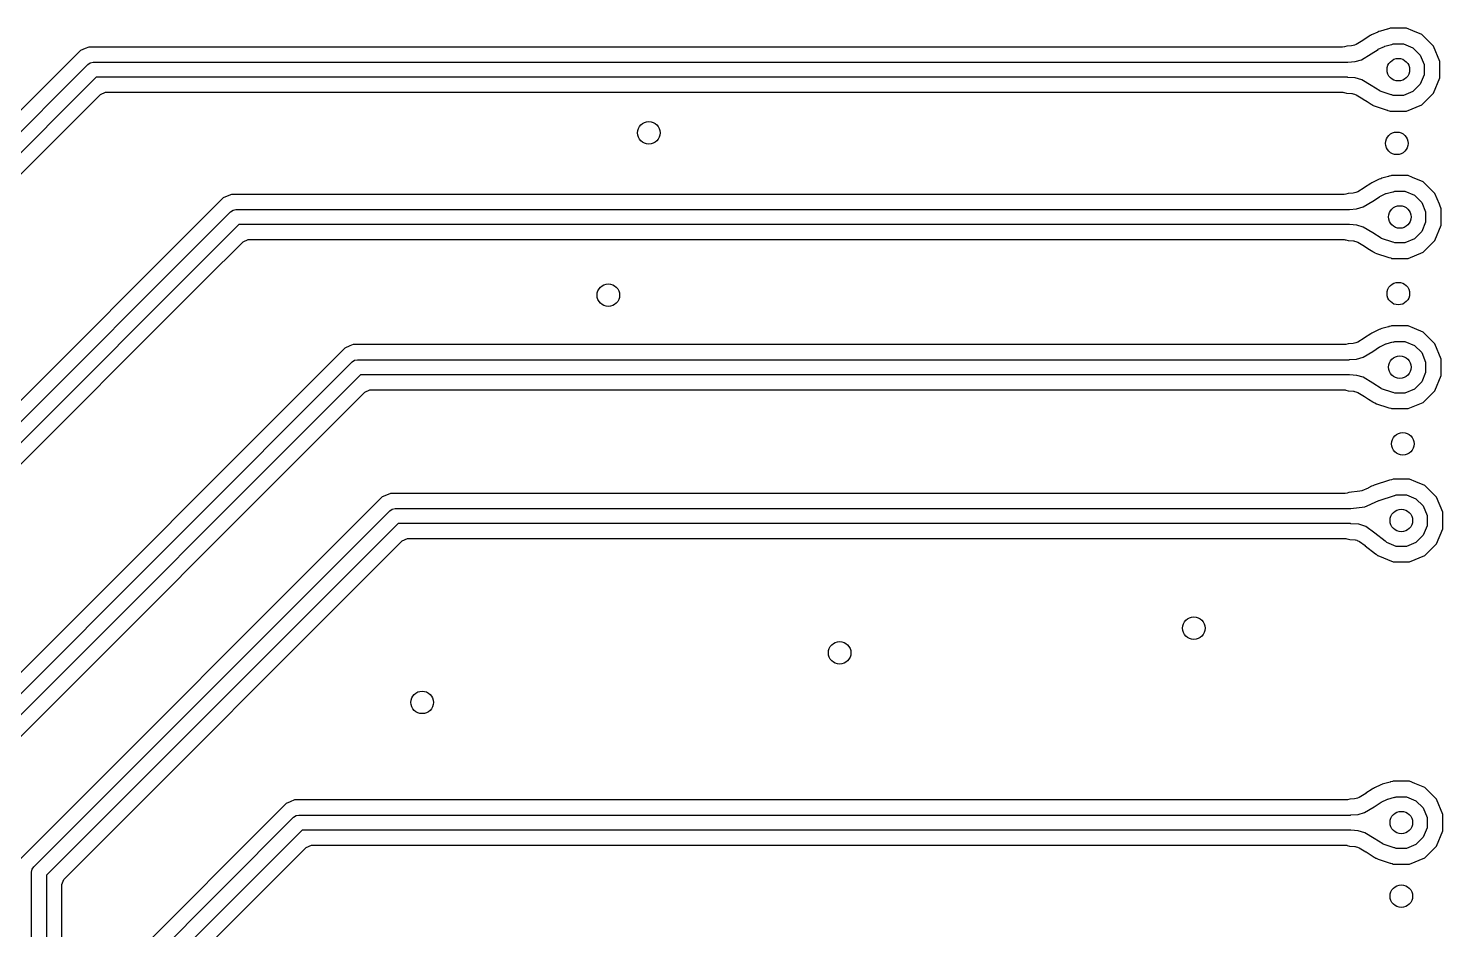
# Model space of a CAD drawing. Extents: x 114.9 to 199.6, y -137.1 to -76.7.
# Drawn here: x 173.54 to 182.96, y -103.43 to -97.43 of the extents above; entities that cross this region are included whole.
import ezdxf

# ---------------------------------------------------------------- set-up
doc = ezdxf.new("R2010")
doc.units = 0
doc.layers.add('BLACK', color=7, linetype='CONTINUOUS')

msp = doc.modelspace()

# ---------------------------------------------------------------- linework, layer by layer
at = {"layer": 'BLACK', "linetype": 'CONTINUOUS'}
for p, q in [((182.522778, -97.459188), (182.481588, -97.47843)), ((182.530844, -97.45582), (182.522778, -97.459188)), ((182.532657, -97.455149), (182.530844, -97.45582)), ((182.540964, -97.452465), (182.532657, -97.455149)), ((182.585512, -97.440078), (182.540964, -97.452465)), ((182.587881, -97.439665), (182.585512, -97.440078)), ((182.600354, -97.436506), (182.587849, -97.439485)), ((182.587849, -97.439485), (182.587881, -97.439665)), ((182.605199, -97.4345), (182.600354, -97.436506)), ((182.6052, -97.4345), (182.605199, -97.4345)), ((182.7148, -97.4345), (182.6052, -97.4345)), ((182.714801, -97.4345), (182.7148, -97.4345)), ((182.756744, -97.451874), (182.714801, -97.4345)), ((182.816058, -97.476443), (182.756744, -97.451874)), ((173.940064, -97.5595), (173.917151, -97.56899)), ((182.288525, -97.5595), (173.940064, -97.5595)), ((182.300846, -97.557926), (182.288525, -97.5595)), ((182.316038, -97.553979), (182.300846, -97.557926)), ((182.348977, -97.551434), (182.316038, -97.553979)), ((182.358354, -97.549782), (182.348977, -97.551434)), ((182.367384, -97.547266), (182.358354, -97.549782)), ((182.379447, -97.542078), (182.367384, -97.547266)), ((182.422562, -97.516202), (182.379447, -97.542078)), ((182.424587, -97.514918), (182.422562, -97.516202)), ((182.466044, -97.487191), (182.424587, -97.514918)), ((182.472909, -97.482969), (182.466044, -97.487191)), ((182.474439, -97.482107), (182.472909, -97.482969)), ((182.481588, -97.47843), (182.474439, -97.482107)), ((182.52624, -97.574015), (182.567423, -97.554776)), ((182.567423, -97.554776), (182.56923, -97.554108)), ((182.56923, -97.554108), (182.613778, -97.541722)), ((182.613778, -97.541722), (182.616845, -97.542096)), ((182.616845, -97.542096), (182.625859, -97.538363)), ((182.625859, -97.538363), (182.694141, -97.538363)), ((182.694141, -97.538363), (182.757225, -97.564493)), ((182.757225, -97.564493), (182.805507, -97.612775)), ((182.816059, -97.476444), (182.816058, -97.476443)), ((182.816061, -97.476445), (182.816059, -97.476444)), ((182.893555, -97.553939), (182.816061, -97.476445)), ((182.893555, -97.55394), (182.893555, -97.553939)), ((182.893557, -97.553942), (182.893555, -97.55394)), ((182.9355, -97.6552), (182.893557, -97.553942)), ((173.884745, -97.582413), (168.902414, -102.564745)), ((173.884746, -97.582413), (173.884745, -97.582413)), ((173.884748, -97.582412), (173.884746, -97.582413)), ((173.917151, -97.56899), (173.884748, -97.582412)), ((173.950866, -97.663806), (173.97, -97.66)), ((173.97, -97.66), (182.322349, -97.66)), ((182.322349, -97.66), (182.324161, -97.659166)), ((182.324161, -97.659166), (182.372142, -97.655461)), ((182.372142, -97.655461), (182.415825, -97.643288)), ((182.415825, -97.643288), (182.480097, -97.604715)), ((182.480097, -97.604715), (182.524705, -97.57488)), ((182.524705, -97.57488), (182.52624, -97.574015)), ((182.805507, -97.612775), (182.831637, -97.675859)), ((182.9355, -97.7648), (182.9355, -97.6552)), ((168.994645, -102.614645), (173.934645, -97.674645)), ((173.934645, -97.674645), (173.950866, -97.663806)), ((182.831637, -97.744141), (182.805507, -97.807225)), ((182.831637, -97.675859), (182.831637, -97.744141)), ((173.99071, -97.76), (169.08, -102.67071)), ((182.322497, -97.76), (173.99071, -97.76)), ((182.324152, -97.760842), (182.322497, -97.76)), ((182.372644, -97.764627), (182.324152, -97.760842)), ((182.416588, -97.777021), (182.372644, -97.764627)), ((182.480096, -97.815284), (182.416588, -97.777021)), ((182.536176, -97.851286), (182.480096, -97.815284)), ((182.805507, -97.807225), (182.757225, -97.855507)), ((182.893557, -97.866058), (182.9355, -97.7648)), ((169.194852, -102.697988), (174.017988, -97.874852)), ((174.017988, -97.874852), (174.052636, -97.8605)), ((174.052636, -97.8605), (182.289557, -97.8605)), ((182.289557, -97.8605), (182.29648, -97.860991)), ((182.29648, -97.860991), (182.299693, -97.861449)), ((182.299693, -97.861449), (182.315942, -97.866022)), ((182.315942, -97.866022), (182.35079, -97.868741)), ((182.35079, -97.868741), (182.352321, -97.86896)), ((182.352321, -97.86896), (182.352832, -97.869262)), ((182.352832, -97.869262), (182.358687, -97.870306)), ((182.358687, -97.870306), (182.367957, -97.87292)), ((182.367957, -97.87292), (182.379932, -97.878104)), ((182.379932, -97.878104), (182.423799, -97.904534)), ((182.423799, -97.904534), (182.424929, -97.905237)), ((182.424929, -97.905237), (182.451752, -97.922457)), ((182.451752, -97.922457), (182.479163, -97.940055)), ((182.479163, -97.940055), (182.479173, -97.940061)), ((182.479173, -97.940061), (182.479181, -97.940066)), ((182.479181, -97.940066), (182.479192, -97.940072)), ((182.479192, -97.940072), (182.479202, -97.940078)), ((182.479202, -97.940078), (182.482705, -97.942031)), ((182.482705, -97.942031), (182.490605, -97.946436)), ((182.538788, -97.852537), (182.536176, -97.851286)), ((182.613336, -97.877451), (182.538788, -97.852537)), ((182.614698, -97.877816), (182.613336, -97.877451)), ((182.616018, -97.87756), (182.614698, -97.877816)), ((182.625859, -97.881637), (182.616018, -97.87756)), ((182.694141, -97.881637), (182.625859, -97.881637)), ((182.757225, -97.855507), (182.694141, -97.881637)), ((182.7148, -97.9855), (182.816058, -97.943557)), ((182.816058, -97.943557), (182.81606, -97.943555)), ((182.81606, -97.943555), (182.816061, -97.943555)), ((182.816061, -97.943555), (182.893555, -97.866061)), ((182.893555, -97.86606), (182.893557, -97.866058)), ((182.893555, -97.866061), (182.893555, -97.86606)), ((182.490605, -97.946436), (182.493217, -97.947687)), ((182.493217, -97.947687), (182.505348, -97.952597)), ((182.505348, -97.952597), (182.579893, -97.97751)), ((182.579893, -97.97751), (182.586012, -97.979351)), ((182.586012, -97.979351), (182.587377, -97.979717)), ((182.587377, -97.979717), (182.587378, -97.979717)), ((182.587378, -97.979717), (182.587389, -97.97972)), ((182.587389, -97.97972), (182.587399, -97.97972)), ((182.587399, -97.97972), (182.587476, -97.979732)), ((182.587476, -97.979732), (182.588693, -97.980069)), ((182.588693, -97.980069), (182.590068, -97.980438)), ((182.590068, -97.980438), (182.590064, -97.98045)), ((182.590064, -97.98045), (182.598983, -97.982924)), ((182.598983, -97.982924), (182.6052, -97.9855)), ((182.6052, -97.9855), (182.605202, -97.9855)), ((182.605202, -97.9855), (182.714798, -97.9855)), ((182.714798, -97.9855), (182.7148, -97.9855)), ((182.615199, -98.4145), (182.610354, -98.416506)), ((182.6152, -98.4145), (182.615199, -98.4145)), ((182.7248, -98.4145), (182.6152, -98.4145)), ((182.724801, -98.4145), (182.7248, -98.4145)), ((182.753633, -98.426443), (182.724801, -98.4145)), ((182.432562, -98.496202), (182.389447, -98.522078)), ((182.434587, -98.494918), (182.432562, -98.496202)), ((182.476044, -98.467191), (182.434587, -98.494918)), ((182.482909, -98.462969), (182.476044, -98.467191)), ((182.484439, -98.462107), (182.482909, -98.462969)), ((182.491588, -98.45843), (182.484439, -98.462107)), ((182.532778, -98.439188), (182.491588, -98.45843)), ((182.540844, -98.43582), (182.532778, -98.439188)), ((182.542657, -98.435149), (182.540844, -98.43582)), ((182.550964, -98.432465), (182.542657, -98.435149)), ((182.595512, -98.420078), (182.550964, -98.432465)), ((182.597881, -98.419665), (182.595512, -98.420078)), ((182.610354, -98.416506), (182.597849, -98.419485)), ((182.597849, -98.419485), (182.597881, -98.419665)), ((182.826058, -98.456443), (182.753633, -98.426443)), ((182.826059, -98.456444), (182.826058, -98.456443)), ((182.826061, -98.456445), (182.826059, -98.456444)), ((182.903555, -98.533939), (182.826061, -98.456445)), ((174.834746, -98.562414), (170.092414, -103.304745)), ((174.834747, -98.562413), (174.834746, -98.562414)), ((174.834749, -98.562412), (174.834747, -98.562413)), ((174.862406, -98.550956), (174.834749, -98.562412)), ((174.890064, -98.5395), (174.862406, -98.550955)), ((174.862406, -98.550955), (174.862406, -98.550956)), ((182.298525, -98.5395), (174.890064, -98.5395)), ((182.310846, -98.537926), (182.298525, -98.5395)), ((182.326038, -98.533979), (182.310846, -98.537926)), ((182.358977, -98.531434), (182.326038, -98.533979)), ((182.368354, -98.529782), (182.358977, -98.531434)), ((182.377384, -98.527266), (182.368354, -98.529782)), ((182.389447, -98.522078), (182.377384, -98.527266)), ((182.425825, -98.623288), (182.490097, -98.584715)), ((182.490097, -98.584715), (182.534705, -98.55488)), ((182.534705, -98.55488), (182.53624, -98.554015)), ((182.53624, -98.554015), (182.577423, -98.534776)), ((182.577423, -98.534776), (182.57923, -98.534108)), ((182.57923, -98.534108), (182.623778, -98.521722)), ((182.623778, -98.521722), (182.626845, -98.522096)), ((182.626845, -98.522096), (182.635859, -98.518363)), ((182.635859, -98.518363), (182.704141, -98.518363)), ((182.704141, -98.518363), (182.767225, -98.544493)), ((182.767225, -98.544493), (182.815507, -98.592775)), ((182.815507, -98.592775), (182.841637, -98.655859)), ((182.903555, -98.53394), (182.903555, -98.533939)), ((182.903557, -98.533942), (182.903555, -98.53394)), ((182.918519, -98.570064), (182.903557, -98.533942)), ((182.933073, -98.605198), (182.918519, -98.570064)), ((170.184645, -103.354645), (174.884645, -98.654644)), ((174.884645, -98.654644), (174.900866, -98.643806)), ((174.900866, -98.643806), (174.92, -98.64)), ((174.92, -98.64), (182.332349, -98.64)), ((182.332349, -98.64), (182.334161, -98.639166)), ((182.334161, -98.639166), (182.382142, -98.635461)), ((182.382142, -98.635461), (182.425825, -98.623288)), ((182.841637, -98.655859), (182.841637, -98.724141)), ((182.938842, -98.619125), (182.933073, -98.605198)), ((182.943003, -98.629172), (182.938842, -98.619125)), ((182.9455, -98.6352), (182.943003, -98.629172)), ((182.9455, -98.7448), (182.9455, -98.6352)), ((174.940711, -98.74), (170.27, -103.41071)), ((182.332497, -98.74), (174.940711, -98.74)), ((182.334152, -98.740842), (182.332497, -98.74)), ((182.382644, -98.744627), (182.334152, -98.740842)), ((182.426588, -98.757021), (182.382644, -98.744627)), ((182.490096, -98.795284), (182.426588, -98.757021)), ((182.815507, -98.787225), (182.767225, -98.835507)), ((182.841637, -98.724141), (182.815507, -98.787225)), ((182.903557, -98.846058), (182.9455, -98.7448)), ((174.707641, -99.115198), (174.967987, -98.854852)), ((174.967987, -98.854852), (175.002635, -98.8405)), ((175.002635, -98.8405), (182.299557, -98.8405)), ((182.299557, -98.8405), (182.30648, -98.840991)), ((182.30648, -98.840991), (182.309693, -98.841449)), ((182.309693, -98.841449), (182.325942, -98.846022)), ((182.325942, -98.846022), (182.36079, -98.848741)), ((182.36079, -98.848741), (182.362321, -98.84896)), ((182.362321, -98.84896), (182.362832, -98.849262)), ((182.362832, -98.849262), (182.368687, -98.850306)), ((182.368687, -98.850306), (182.377957, -98.85292)), ((182.377957, -98.85292), (182.389932, -98.858104)), ((182.389932, -98.858104), (182.433799, -98.884534)), ((182.433799, -98.884534), (182.434929, -98.885237)), ((182.434929, -98.885237), (182.456857, -98.899315)), ((182.546176, -98.831286), (182.490096, -98.795284)), ((182.548788, -98.832537), (182.546176, -98.831286)), ((182.623336, -98.857451), (182.548788, -98.832537)), ((182.624698, -98.857816), (182.623336, -98.857451)), ((182.626018, -98.85756), (182.624698, -98.857816)), ((182.635859, -98.861637), (182.626018, -98.85756)), ((182.704141, -98.861637), (182.635859, -98.861637)), ((182.767225, -98.835507), (182.704141, -98.861637)), ((182.826061, -98.923555), (182.903555, -98.846061)), ((182.903555, -98.84606), (182.903557, -98.846058)), ((182.903555, -98.846061), (182.903555, -98.84606)), ((182.456857, -98.899315), (182.489163, -98.920055)), ((182.489163, -98.920055), (182.489173, -98.920061)), ((182.489173, -98.920061), (182.489181, -98.920066)), ((182.489181, -98.920066), (182.489192, -98.920072)), ((182.489192, -98.920072), (182.489202, -98.920078)), ((182.489202, -98.920078), (182.492705, -98.922031)), ((182.492705, -98.922031), (182.500605, -98.926436)), ((182.500605, -98.926436), (182.503217, -98.927687)), ((182.503217, -98.927687), (182.515348, -98.932597)), ((182.515348, -98.932597), (182.589893, -98.95751)), ((182.589893, -98.95751), (182.596012, -98.959351)), ((182.596012, -98.959351), (182.597377, -98.959717)), ((182.597377, -98.959717), (182.597378, -98.959717)), ((182.597378, -98.959717), (182.597389, -98.95972)), ((182.597389, -98.95972), (182.597399, -98.95972)), ((182.597399, -98.95972), (182.597476, -98.959732)), ((182.597476, -98.959732), (182.598693, -98.960069)), ((182.598693, -98.960069), (182.600068, -98.960438)), ((182.600068, -98.960438), (182.600064, -98.96045)), ((182.600064, -98.96045), (182.608983, -98.962924)), ((182.608983, -98.962924), (182.6152, -98.9655)), ((182.6152, -98.9655), (182.615202, -98.9655)), ((182.615202, -98.9655), (182.724798, -98.9655)), ((182.724798, -98.9655), (182.7248, -98.9655)), ((182.7248, -98.9655), (182.826058, -98.923557)), ((182.826058, -98.923557), (182.82606, -98.923555)), ((182.82606, -98.923555), (182.826061, -98.923555)), ((171.362775, -102.460064), (174.707641, -99.115198)), ((182.532778, -99.439188), (182.491588, -99.45843)), ((182.540844, -99.43582), (182.532778, -99.439188)), ((182.542657, -99.435149), (182.540844, -99.43582)), ((182.550964, -99.432465), (182.542657, -99.435149)), ((182.595512, -99.420078), (182.550964, -99.432465)), ((182.597881, -99.419665), (182.595512, -99.420078)), ((182.610354, -99.416506), (182.597849, -99.419485)), ((182.597849, -99.419485), (182.597881, -99.419665)), ((182.615199, -99.4145), (182.610354, -99.416506)), ((182.6152, -99.4145), (182.615199, -99.4145)), ((182.7248, -99.4145), (182.6152, -99.4145)), ((182.724801, -99.4145), (182.7248, -99.4145)), ((182.766744, -99.431874), (182.724801, -99.4145)), ((182.826058, -99.456443), (182.766744, -99.431874)), ((175.700062, -99.5395), (175.678559, -99.548408)), ((182.298525, -99.5395), (175.700062, -99.5395)), ((182.310846, -99.537926), (182.298525, -99.5395)), ((182.326038, -99.533979), (182.310846, -99.537926)), ((182.358977, -99.531434), (182.326038, -99.533979)), ((182.368354, -99.529782), (182.358977, -99.531434)), ((182.377384, -99.527266), (182.368354, -99.529782)), ((182.389447, -99.522078), (182.377384, -99.527266)), ((182.432562, -99.496202), (182.389447, -99.522078)), ((182.434587, -99.494918), (182.432562, -99.496202)), ((182.476044, -99.467191), (182.434587, -99.494918)), ((182.482909, -99.462969), (182.476044, -99.467191)), ((182.484439, -99.462107), (182.482909, -99.462969)), ((182.491588, -99.45843), (182.484439, -99.462107)), ((182.53624, -99.554015), (182.577423, -99.534776)), ((182.577423, -99.534776), (182.57923, -99.534108)), ((182.57923, -99.534108), (182.623778, -99.521722)), ((182.623778, -99.521722), (182.626845, -99.522096)), ((182.626845, -99.522096), (182.635859, -99.518363)), ((182.635859, -99.518363), (182.704141, -99.518363)), ((182.704141, -99.518363), (182.767225, -99.544493)), ((182.767225, -99.544493), (182.815507, -99.592775)), ((182.826059, -99.456444), (182.826058, -99.456443)), ((182.826061, -99.456445), (182.826059, -99.456444)), ((182.903555, -99.533939), (182.826061, -99.456445)), ((182.903555, -99.53394), (182.903555, -99.533939)), ((182.903557, -99.533942), (182.903555, -99.53394)), ((182.9455, -99.6352), (182.903557, -99.533942)), ((175.644745, -99.562414), (172.802414, -102.404744)), ((175.64475, -99.562411), (175.644745, -99.562414)), ((175.678557, -99.548409), (175.64475, -99.562411)), ((175.678559, -99.548408), (175.678557, -99.548409)), ((182.332349, -99.64), (182.334161, -99.639166)), ((182.334161, -99.639166), (182.382142, -99.635461)), ((182.382142, -99.635461), (182.425825, -99.623288)), ((182.425825, -99.623288), (182.490097, -99.584715)), ((182.490097, -99.584715), (182.534705, -99.55488)), ((182.534705, -99.55488), (182.53624, -99.554015)), ((182.815507, -99.592775), (182.841637, -99.655859)), ((182.9455, -99.7448), (182.9455, -99.6352)), ((172.894645, -102.454645), (175.694645, -99.654645)), ((175.694645, -99.654645), (175.710866, -99.643806)), ((175.710866, -99.643806), (175.73, -99.64)), ((175.73, -99.64), (182.332349, -99.64)), ((182.841637, -99.724141), (182.815507, -99.787225)), ((182.841637, -99.655859), (182.841637, -99.724141)), ((175.75071, -99.74), (172.98, -102.51071)), ((182.332497, -99.74), (175.75071, -99.74)), ((182.334152, -99.740842), (182.332497, -99.74)), ((182.382644, -99.744627), (182.334152, -99.740842)), ((182.426588, -99.757021), (182.382644, -99.744627)), ((182.490096, -99.795284), (182.426588, -99.757021)), ((182.546176, -99.831286), (182.490096, -99.795284)), ((182.815507, -99.787225), (182.767225, -99.835507)), ((182.903557, -99.846058), (182.9455, -99.7448)), ((173.094852, -102.537988), (175.777988, -99.854852)), ((175.777988, -99.854852), (175.812636, -99.8405)), ((175.812636, -99.8405), (182.299557, -99.8405)), ((182.299557, -99.8405), (182.30648, -99.840991)), ((182.30648, -99.840991), (182.309693, -99.841449)), ((182.309693, -99.841449), (182.325942, -99.846022)), ((182.325942, -99.846022), (182.36079, -99.848741)), ((182.36079, -99.848741), (182.362321, -99.84896)), ((182.362321, -99.84896), (182.362832, -99.849262)), ((182.362832, -99.849262), (182.368687, -99.850306)), ((182.368687, -99.850306), (182.377957, -99.85292)), ((182.377957, -99.85292), (182.389932, -99.858104)), ((182.389932, -99.858104), (182.433799, -99.884534)), ((182.433799, -99.884534), (182.434929, -99.885237)), ((182.434929, -99.885237), (182.461752, -99.902457)), ((182.461752, -99.902457), (182.489163, -99.920055)), ((182.489163, -99.920055), (182.489173, -99.920061)), ((182.489173, -99.920061), (182.489181, -99.920066)), ((182.489181, -99.920066), (182.489192, -99.920072)), ((182.489192, -99.920072), (182.489202, -99.920078)), ((182.489202, -99.920078), (182.492705, -99.922031)), ((182.492705, -99.922031), (182.500605, -99.926436)), ((182.548788, -99.832537), (182.546176, -99.831286)), ((182.623336, -99.857451), (182.548788, -99.832537)), ((182.624698, -99.857816), (182.623336, -99.857451)), ((182.626018, -99.85756), (182.624698, -99.857816)), ((182.635859, -99.861637), (182.626018, -99.85756)), ((182.704141, -99.861637), (182.635859, -99.861637)), ((182.767225, -99.835507), (182.704141, -99.861637)), ((182.826061, -99.923555), (182.903555, -99.846061)), ((182.903555, -99.84606), (182.903557, -99.846058)), ((182.903555, -99.846061), (182.903555, -99.84606)), ((182.500605, -99.926436), (182.503217, -99.927687)), ((182.503217, -99.927687), (182.515348, -99.932597)), ((182.515348, -99.932597), (182.589893, -99.95751)), ((182.589893, -99.95751), (182.596012, -99.959351)), ((182.596012, -99.959351), (182.597377, -99.959717)), ((182.597377, -99.959717), (182.597378, -99.959717)), ((182.597378, -99.959717), (182.597389, -99.95972)), ((182.597389, -99.95972), (182.597399, -99.95972)), ((182.597399, -99.95972), (182.597476, -99.959732)), ((182.597476, -99.959732), (182.598693, -99.960069)), ((182.598693, -99.960069), (182.600068, -99.960438)), ((182.600068, -99.960438), (182.600064, -99.96045)), ((182.600064, -99.96045), (182.608983, -99.962924)), ((182.608983, -99.962924), (182.6152, -99.9655)), ((182.6152, -99.9655), (182.615202, -99.9655)), ((182.615202, -99.9655), (182.724798, -99.9655)), ((182.724798, -99.9655), (182.7248, -99.9655)), ((182.7248, -99.9655), (182.826058, -99.923557)), ((182.826058, -99.923557), (182.82606, -99.923555)), ((182.82606, -99.923555), (182.826061, -99.923555)), ((182.482363, -100.482139), (182.462036, -100.492356)), ((182.489618, -100.478829), (182.482363, -100.482139)), ((182.491231, -100.478166), (182.489618, -100.478829)), ((182.498616, -100.475446), (182.491231, -100.478166)), ((182.600653, -100.44214), (182.498616, -100.475446)), ((182.600667, -100.442137), (182.600653, -100.44214)), ((182.602553, -100.441911), (182.600667, -100.442137)), ((182.615462, -100.438532), (182.602553, -100.441911)), ((182.625198, -100.4345), (182.615462, -100.438532)), ((182.6252, -100.4345), (182.625198, -100.4345)), ((182.7348, -100.4345), (182.6252, -100.4345)), ((182.734801, -100.4345), (182.7348, -100.4345)), ((182.776744, -100.451874), (182.734801, -100.4345)), ((182.836058, -100.476443), (182.776744, -100.451874)), ((182.836059, -100.476444), (182.836058, -100.476443)), ((182.836061, -100.476445), (182.836059, -100.476444)), ((182.913555, -100.553939), (182.836061, -100.476445)), ((175.894745, -100.552415), (173.482414, -102.964745)), ((175.894746, -100.552413), (175.894745, -100.552415)), ((175.91095, -100.545702), (175.894746, -100.552413)), ((175.950062, -100.5295), (175.91095, -100.545702)), ((182.305529, -100.5295), (175.950062, -100.5295)), ((182.31928, -100.527531), (182.305529, -100.5295)), ((182.331327, -100.524008), (182.31928, -100.527531)), ((182.331333, -100.524007), (182.331327, -100.524008)), ((182.40293, -100.515561), (182.331333, -100.524007)), ((182.416458, -100.51195), (182.40293, -100.515561)), ((182.459301, -100.493626), (182.416458, -100.51195)), ((182.462036, -100.492356), (182.459301, -100.493626)), ((182.505172, -100.588753), (182.529747, -100.5764)), ((182.529747, -100.5764), (182.531354, -100.575739)), ((182.531354, -100.575739), (182.633396, -100.542431)), ((182.633396, -100.542431), (182.635622, -100.542603)), ((182.635622, -100.542603), (182.645859, -100.538363)), ((182.645859, -100.538363), (182.714141, -100.538363)), ((182.714141, -100.538363), (182.777225, -100.564493)), ((182.777225, -100.564493), (182.825507, -100.612775)), ((182.913555, -100.55394), (182.913555, -100.553939)), ((182.913557, -100.553942), (182.913555, -100.55394)), ((182.9555, -100.6552), (182.913557, -100.553942)), ((173.574645, -103.014645), (175.944645, -100.644645)), ((175.944645, -100.644645), (175.960866, -100.633806)), ((175.960866, -100.633806), (175.98, -100.63)), ((175.98, -100.63), (182.341177, -100.63)), ((182.341177, -100.63), (182.343691, -100.628781)), ((182.343691, -100.628781), (182.437437, -100.617724)), ((182.437437, -100.617724), (182.437438, -100.617723)), ((182.437438, -100.617723), (182.43744, -100.617723)), ((182.43744, -100.617723), (182.452385, -100.61133)), ((182.452385, -100.61133), (182.505172, -100.588753)), ((182.825507, -100.612775), (182.851637, -100.675859)), ((182.9555, -100.7648), (182.9555, -100.6552)), ((176.00071, -100.73), (173.66, -103.07071)), ((182.342566, -100.73), (176.00071, -100.73)), ((182.344182, -100.730817), (182.342566, -100.73)), ((182.397973, -100.73488), (182.344182, -100.730817)), ((182.397976, -100.734881), (182.397973, -100.73488)), ((182.442587, -100.749048), (182.397976, -100.734881)), ((182.44259, -100.749049), (182.442587, -100.749048)), ((182.503036, -100.79327), (182.44259, -100.749049)), ((182.851637, -100.744141), (182.825507, -100.807225)), ((182.851637, -100.675859), (182.851637, -100.744141)), ((182.913557, -100.866058), (182.9555, -100.7648)), ((173.774852, -103.097987), (176.027987, -100.844852)), ((176.027987, -100.844852), (176.062635, -100.8305)), ((176.062635, -100.8305), (182.309737, -100.8305)), ((182.309737, -100.8305), (182.316428, -100.830959)), ((182.316428, -100.830959), (182.319705, -100.83141)), ((182.319705, -100.83141), (182.336236, -100.836017)), ((182.336236, -100.836017), (182.373579, -100.838837)), ((182.373579, -100.838837), (182.375066, -100.839042)), ((182.375066, -100.839042), (182.375734, -100.839433)), ((182.375734, -100.839433), (182.383206, -100.840881)), ((182.383206, -100.840881), (182.386588, -100.841955)), ((182.386588, -100.841955), (182.40068, -100.849108)), ((182.40068, -100.849108), (182.438805, -100.876999)), ((182.572892, -100.847793), (182.503036, -100.79327)), ((182.573545, -100.848267), (182.572892, -100.847793)), ((182.576044, -100.848776), (182.573545, -100.848267)), ((182.582775, -100.855507), (182.576044, -100.848776)), ((182.645859, -100.881637), (182.582775, -100.855507)), ((182.777225, -100.855507), (182.714141, -100.881637)), ((182.825507, -100.807225), (182.777225, -100.855507)), ((182.438805, -100.876999), (182.440023, -100.877919)), ((182.440023, -100.877919), (182.507986, -100.930965)), ((182.507986, -100.930965), (182.50949, -100.932096)), ((182.50949, -100.932096), (182.510918, -100.933171)), ((182.510918, -100.933171), (182.511571, -100.933645)), ((182.511571, -100.933645), (182.511573, -100.933646)), ((182.511573, -100.933646), (182.511579, -100.93365)), ((182.511579, -100.93365), (182.511702, -100.933721)), ((182.511702, -100.933721), (182.512172, -100.934081)), ((182.512172, -100.934081), (182.513689, -100.935182)), ((182.513689, -100.935182), (182.513661, -100.93522)), ((182.513661, -100.93522), (182.521948, -100.941564)), ((182.521948, -100.941564), (182.523939, -100.943555)), ((182.523939, -100.943555), (182.52394, -100.943555)), ((182.52394, -100.943555), (182.523942, -100.943557)), ((182.523942, -100.943557), (182.6252, -100.9855)), ((182.714141, -100.881637), (182.645859, -100.881637)), ((182.7348, -100.9855), (182.836058, -100.943557)), ((182.836058, -100.943557), (182.83606, -100.943555)), ((182.83606, -100.943555), (182.836061, -100.943555)), ((182.836061, -100.943555), (182.913555, -100.866061)), ((182.913555, -100.86606), (182.913557, -100.866058)), ((182.913555, -100.866061), (182.913555, -100.86606)), ((182.6252, -100.9855), (182.625202, -100.9855)), ((182.625202, -100.9855), (182.734798, -100.9855)), ((182.734798, -100.9855), (182.7348, -100.9855)), ((182.560964, -102.462465), (182.552657, -102.465149)), ((182.605512, -102.450078), (182.560964, -102.462465)), ((182.607881, -102.449665), (182.605512, -102.450078)), ((182.620354, -102.446506), (182.607849, -102.449485)), ((182.607849, -102.449485), (182.607881, -102.449665)), ((182.625199, -102.4445), (182.620354, -102.446506)), ((182.6252, -102.4445), (182.625199, -102.4445)), ((182.7348, -102.4445), (182.6252, -102.4445)), ((182.734801, -102.4445), (182.7348, -102.4445)), ((182.769086, -102.458702), (182.734801, -102.4445)), ((182.836058, -102.486443), (182.769086, -102.458702)), ((182.387384, -102.557266), (182.378354, -102.559782)), ((182.399447, -102.552078), (182.387384, -102.557266)), ((182.442562, -102.526202), (182.399447, -102.552078)), ((182.444587, -102.524918), (182.442562, -102.526202)), ((182.486044, -102.497191), (182.444587, -102.524918)), ((182.492909, -102.492969), (182.486044, -102.497191)), ((182.494439, -102.492107), (182.492909, -102.492969)), ((182.501588, -102.48843), (182.494439, -102.492107)), ((182.542778, -102.469188), (182.501588, -102.48843)), ((182.550844, -102.46582), (182.542778, -102.469188)), ((182.552657, -102.465149), (182.550844, -102.46582)), ((182.58923, -102.564108), (182.633778, -102.551722)), ((182.633778, -102.551722), (182.636845, -102.552096)), ((182.636845, -102.552096), (182.645859, -102.548363)), ((182.645859, -102.548363), (182.714141, -102.548363)), ((182.714141, -102.548363), (182.777225, -102.574493)), ((182.836059, -102.486444), (182.836058, -102.486443)), ((182.836061, -102.486445), (182.836059, -102.486444)), ((182.913555, -102.563939), (182.836061, -102.486445)), ((175.254746, -102.592414), (174.122414, -103.724745)), ((175.254747, -102.592413), (175.254746, -102.592414)), ((175.254749, -102.592412), (175.254747, -102.592413)), ((175.282406, -102.580956), (175.254749, -102.592412)), ((175.310064, -102.5695), (175.282406, -102.580955)), ((175.282406, -102.580955), (175.282406, -102.580956)), ((182.308525, -102.5695), (175.310064, -102.5695)), ((182.320846, -102.567926), (182.308525, -102.5695)), ((182.336038, -102.563979), (182.320846, -102.567926)), ((182.368977, -102.561434), (182.336038, -102.563979)), ((182.378354, -102.559782), (182.368977, -102.561434)), ((182.392142, -102.665461), (182.435825, -102.653288)), ((182.435825, -102.653288), (182.500097, -102.614715)), ((182.500097, -102.614715), (182.544705, -102.58488)), ((182.544705, -102.58488), (182.54624, -102.584015)), ((182.54624, -102.584015), (182.587423, -102.564776)), ((182.587423, -102.564776), (182.58923, -102.564108)), ((182.777225, -102.574493), (182.825507, -102.622775)), ((182.825507, -102.622775), (182.851637, -102.685859)), ((182.913555, -102.56394), (182.913555, -102.563939)), ((182.913557, -102.563942), (182.913555, -102.56394)), ((182.9555, -102.6652), (182.913557, -102.563942)), ((174.214645, -103.774645), (175.304645, -102.684645)), ((175.304645, -102.684645), (175.320866, -102.673806)), ((175.320866, -102.673806), (175.34, -102.67)), ((175.34, -102.67), (182.342349, -102.67)), ((182.342349, -102.67), (182.344161, -102.669166)), ((182.344161, -102.669166), (182.392142, -102.665461)), ((182.851637, -102.685859), (182.851637, -102.754141)), ((182.9555, -102.7748), (182.9555, -102.6652)), ((175.36071, -102.77), (174.3, -103.83071)), ((182.342497, -102.77), (175.36071, -102.77)), ((182.344152, -102.770842), (182.342497, -102.77)), ((182.392644, -102.774627), (182.344152, -102.770842)), ((182.436588, -102.787021), (182.392644, -102.774627)), ((182.500096, -102.825284), (182.436588, -102.787021)), ((182.556176, -102.861286), (182.500096, -102.825284)), ((182.825507, -102.817225), (182.777225, -102.865507)), ((182.851637, -102.754141), (182.825507, -102.817225)), ((182.913557, -102.876058), (182.9555, -102.7748)), ((174.414852, -103.857987), (175.387987, -102.884852)), ((175.387987, -102.884852), (175.422635, -102.8705)), ((175.422635, -102.8705), (182.309557, -102.8705)), ((182.309557, -102.8705), (182.31648, -102.870991)), ((182.31648, -102.870991), (182.319693, -102.871449)), ((182.319693, -102.871449), (182.335942, -102.876022)), ((182.335942, -102.876022), (182.37079, -102.878741)), ((182.37079, -102.878741), (182.372321, -102.87896)), ((182.372321, -102.87896), (182.372832, -102.879262)), ((182.372832, -102.879262), (182.378687, -102.880306)), ((182.378687, -102.880306), (182.387957, -102.88292)), ((182.387957, -102.88292), (182.399932, -102.888104)), ((182.399932, -102.888104), (182.443799, -102.914534)), ((182.443799, -102.914534), (182.444929, -102.915237)), ((182.444929, -102.915237), (182.471752, -102.932457)), ((182.471752, -102.932457), (182.499163, -102.950055)), ((182.558788, -102.862537), (182.556176, -102.861286)), ((182.633336, -102.887451), (182.558788, -102.862537)), ((182.634698, -102.887816), (182.633336, -102.887451)), ((182.636018, -102.88756), (182.634698, -102.887816)), ((182.645859, -102.891637), (182.636018, -102.88756)), ((182.714141, -102.891637), (182.645859, -102.891637)), ((182.777225, -102.865507), (182.714141, -102.891637)), ((182.836061, -102.953555), (182.913555, -102.876061)), ((182.913555, -102.87606), (182.913557, -102.876058)), ((182.913555, -102.876061), (182.913555, -102.87606)), ((173.563806, -103.030866), (173.574645, -103.014645)), ((182.499163, -102.950055), (182.499173, -102.950061)), ((182.499173, -102.950061), (182.499181, -102.950066)), ((182.499181, -102.950066), (182.499192, -102.950072)), ((182.499192, -102.950072), (182.499202, -102.950078)), ((182.499202, -102.950078), (182.502705, -102.952031)), ((182.502705, -102.952031), (182.510605, -102.956436)), ((182.510605, -102.956436), (182.513217, -102.957687)), ((182.513217, -102.957687), (182.525348, -102.962597)), ((182.525348, -102.962597), (182.599893, -102.98751)), ((182.599893, -102.98751), (182.606012, -102.989351)), ((182.606012, -102.989351), (182.607377, -102.989717)), ((182.607377, -102.989717), (182.607378, -102.989717)), ((182.607378, -102.989717), (182.607389, -102.98972)), ((182.607389, -102.98972), (182.607399, -102.98972)), ((182.607399, -102.98972), (182.607476, -102.989732)), ((182.607476, -102.989732), (182.608693, -102.990069)), ((182.608693, -102.990069), (182.610068, -102.990438)), ((182.610068, -102.990438), (182.610064, -102.99045)), ((182.610064, -102.99045), (182.618983, -102.992924)), ((182.618983, -102.992924), (182.6252, -102.9955)), ((182.6252, -102.9955), (182.625202, -102.9955)), ((182.625202, -102.9955), (182.734798, -102.9955)), ((182.734798, -102.9955), (182.7348, -102.9955)), ((182.7348, -102.9955), (182.836058, -102.953557)), ((182.836058, -102.953557), (182.83606, -102.953555)), ((182.83606, -102.953555), (182.836061, -102.953555)), ((173.56, -103.05), (173.563806, -103.030866)), ((173.56, -123.06), (173.56, -103.05)), ((173.66, -103.07071), (173.66, -123.039289)), ((173.7605, -103.132635), (173.774852, -103.097987)), ((173.7605, -103.780064), (173.7605, -103.132635))]:
    msp.add_line(p, q, dxfattribs=at)
at = {"layer": 'BLACK'}
for centre in [(182.66, -97.71), (177.67, -98.13), (182.65, -98.2), (182.67, -98.69), (177.4, -99.21), (182.66, -99.2), (182.67, -99.69), (182.69, -100.2), (182.68, -100.71), (181.298, -101.426), (178.94, -101.59), (176.16, -101.92), (182.68, -102.72), (182.68, -103.21)]:
    msp.add_circle(centre, 0.075, dxfattribs=at)
at = {"layer": 'WHITE'}
for centre in [(182.66, -97.71), (177.67, -98.13), (182.65, -98.2), (182.67, -98.69), (177.4, -99.21), (182.66, -99.2), (182.67, -99.69), (182.69, -100.2), (182.68, -100.71), (181.298, -101.426), (178.94, -101.59), (176.16, -101.92), (182.68, -102.72), (182.68, -103.21)]:
    msp.add_circle(centre, 0.075, dxfattribs=at)

doc.saveas('drawing.dxf')
